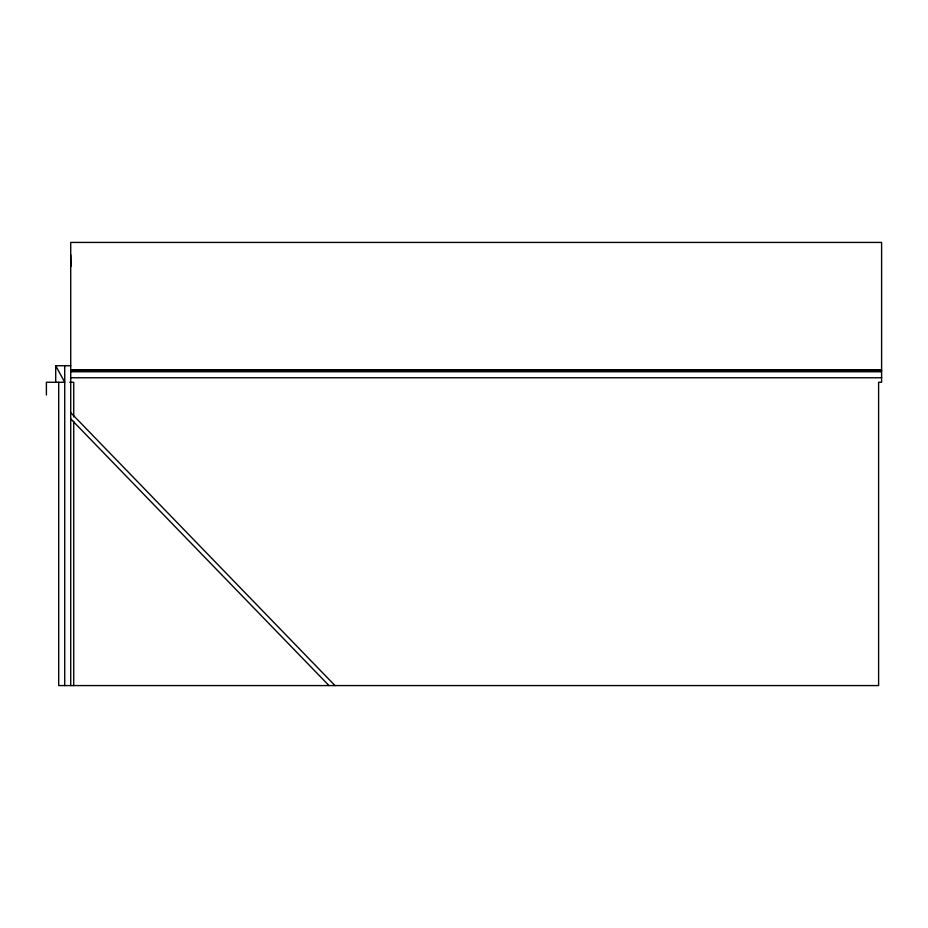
<?xml version="1.0" encoding="UTF-8"?>
<svg xmlns="http://www.w3.org/2000/svg" width="928" height="928" viewBox="0 0 928 928"><rect width="100%" height="100%" fill="white"/><g stroke="black" fill="none" stroke-linecap="round" stroke-linejoin="round"><path stroke-width="1.39" d="M55.715 382.255L55.715 365.736L70.725 365.736M881.6 369.912L70.725 369.912L881.6 370.574L70.725 370.574M70.725 371.745L881.6 371.745M70.725 377.766L881.6 377.766M69.716 382.266L73.73 382.266L73.73 416.927M70.69 412.624L335.008 685.583M70.725 418.864L328.999 685.583M55.715 365.736L64.728 382.255L46.4 382.255L46.4 394.957M70.725 254.771L71.004 266.313M73.73 421.266L73.73 685.583M70.725 685.583L70.725 242.417L881.6 242.417L881.6 382.266L878.607 382.266L878.607 685.583L58.708 685.583L58.708 382.266M64.728 365.736L64.728 685.583"/></g></svg>
